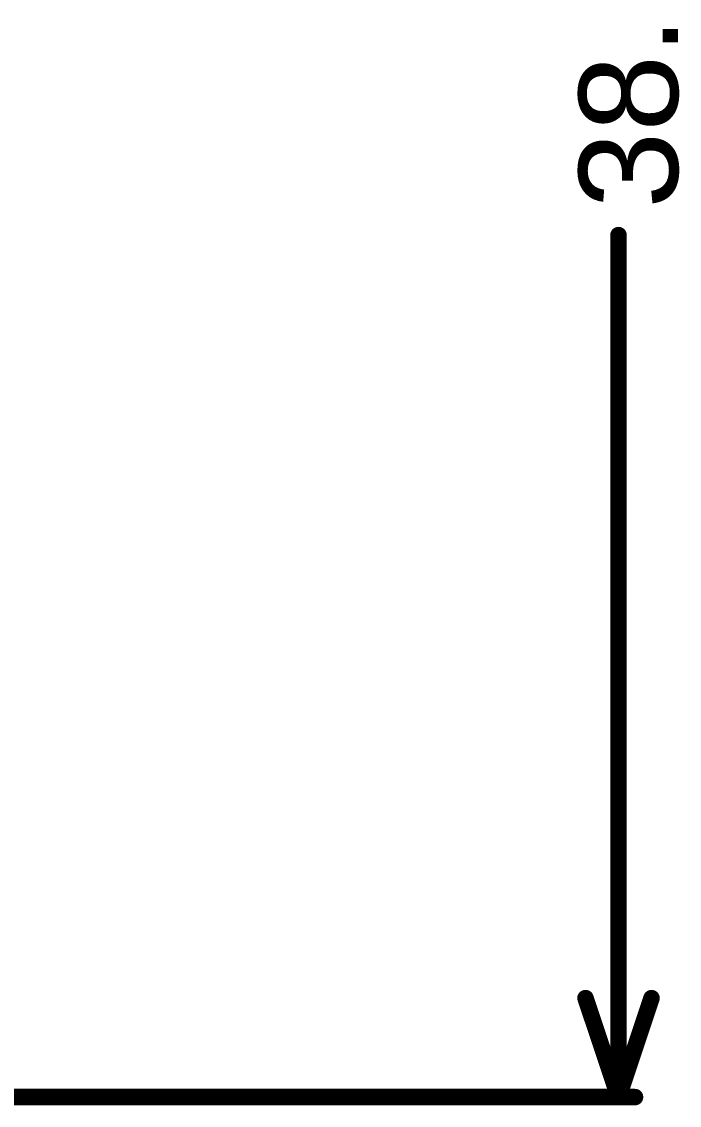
# Model space of a CAD drawing. Header units: inches. Extents: x -1.1 to 11.7, y -0.3 to 2.8.
# Drawn here: x 0.574 to 0.973, y -0.126 to 0.531 of the extents above; entities that cross this region are included whole.
import ezdxf

# ---------------------------------------------------------------- set-up
doc = ezdxf.new("R2010")
doc.units = ezdxf.units.IN
doc.header["$MEASUREMENT"] = 0
doc.layers.add('Dimensions', color=6, linetype='Continuous')
doc.styles.add('Arial', font='', dxfattribs={"height": 0.2})
doc.styles.get('Arial').set_extended_font_data('Arial')

msp = doc.modelspace()

# ---------------------------------------------------------------- linework, layer by layer
at = {"layer": 'Dimensions'}
for points in [[(0.93589, -0.12111, 0.01, 0.01, 0), (0.93589, 0.40148, 0.01, 0.01, 0)], [(0.91589, -0.06111, 0.01, 0.01, 0), (0.93589, -0.12111, 0.01, 0.01, 0)], [(0.93589, -0.12111, 0.01, 0.01, 0), (0.95589, -0.06111, 0.01, 0.01, 0)], [(0.48089, -0.12111, 0.01, 0.01, 0), (0.94589, -0.12111, 0.01, 0.01, 0)]]:
    msp.add_lwpolyline(points, format="xyseb", dxfattribs=at)
for points in [[(0.93339, 0.40148, 0.005, 0.005, 1), (0.93839, 0.40148, 0.005, 0.005, 1)], [(0.91339, -0.06111, 0.005, 0.005, 1), (0.91839, -0.06111, 0.005, 0.005, 1)], [(0.95339, -0.06111, 0.005, 0.005, 1), (0.95839, -0.06111, 0.005, 0.005, 1)], [(0.93339, -0.12111, 0.005, 0.005, 1), (0.93839, -0.12111, 0.005, 0.005, 1)], [(0.93339, -0.12111, 0.005, 0.005, 1), (0.93839, -0.12111, 0.005, 0.005, 1)], [(0.93339, -0.12111, 0.005, 0.005, 1), (0.93839, -0.12111, 0.005, 0.005, 1)], [(0.94339, -0.12111, 0.005, 0.005, 1), (0.94839, -0.12111, 0.005, 0.005, 1)]]:
    msp.add_lwpolyline(points, format="xyseb", close=True, dxfattribs=at)

# ---------------------------------------------------------------- texts
at = {"layer": 'Dimensions', "style": 'Arial'}
msp.add_text('38.08mm', height=0.06, rotation=90, dxfattribs=at).set_placement((0.97188, 0.41748))

doc.saveas('drawing.dxf')
